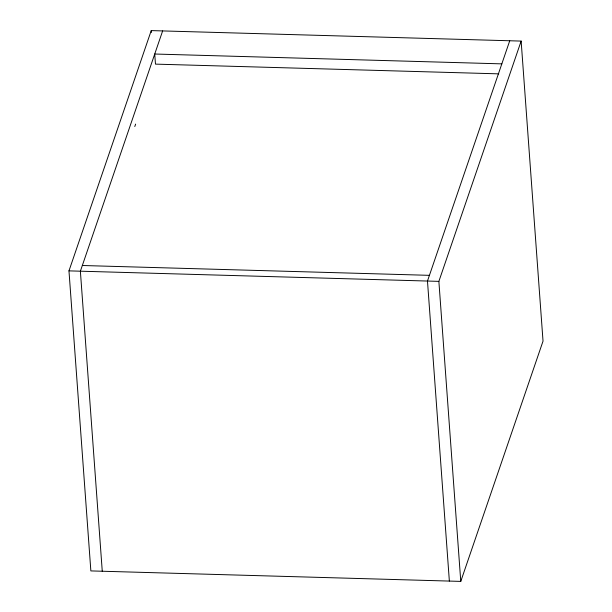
<?xml version="1.0" encoding="UTF-8"?>
<svg xmlns="http://www.w3.org/2000/svg" width="612" height="612" viewBox="0 0 612 612"><rect width="100%" height="100%" fill="white"/><g stroke="black" fill="none" stroke-linecap="round" stroke-linejoin="round"><path stroke-width="0.92" d="M68.972 270.871L151.233 30.6L521.141 41.088L543.028 341.129L460.767 581.4L90.859 570.912L68.972 270.871L438.873 281.367L521.141 41.088M162.639 30.921L80.379 271.2L102.265 571.233M134.778 126.546L135.612 124.098M509.735 40.767L427.474 281.038L449.361 581.079M501.825 63.87L154.729 54.024L155.471 64.122L498.749 73.853M82.329 265.501L429.425 275.339M438.873 281.367L460.767 581.4M151.233 30.6L151.378 32.505"/></g></svg>
